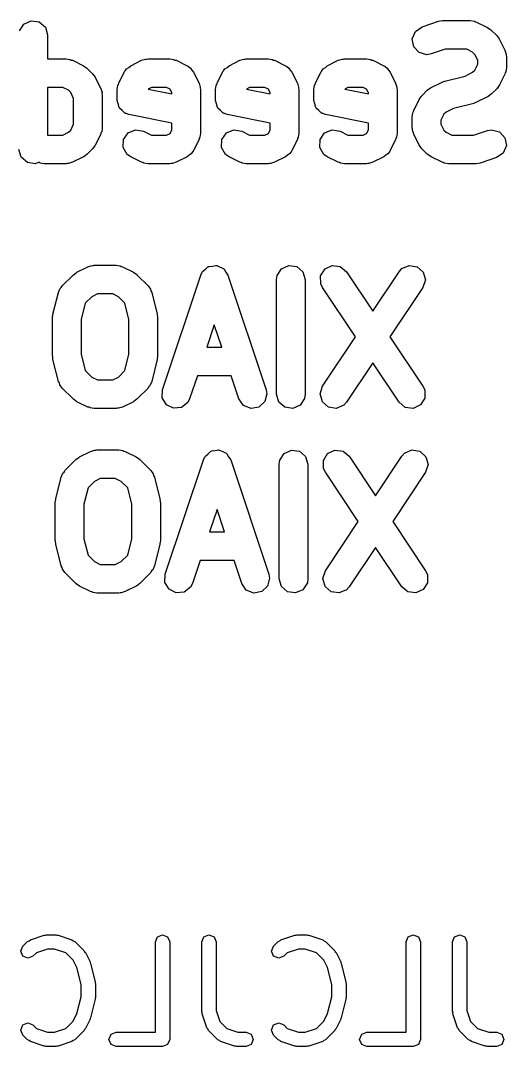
# Model space of a CAD drawing. Extents: x 111.8 to 137.4, y -130 to -95.3.
# Drawn here: x 124.09 to 128.32, y -115.63 to -106.68 of the extents above; entities that cross this region are included whole.
import ezdxf

# ---------------------------------------------------------------- set-up
doc = ezdxf.new("R2010")
doc.units = 0
doc.layers.add('BLACK', color=7, linetype='CONTINUOUS')

msp = doc.modelspace()

# ---------------------------------------------------------------- linework, layer by layer
at = {"layer": 'BLACK', "linetype": 'CONTINUOUS'}
for p, q in [((124.117, -106.708), (124.181, -106.679)), ((124.181, -106.679), (124.251, -106.689)), ((127.731, -106.684), (127.766, -106.677)), ((127.766, -106.677), (127.768, -106.678)), ((127.768, -106.678), (127.77, -106.677)), ((127.77, -106.677), (128.008, -106.677)), ((128.008, -106.677), (128.044, -106.683)), ((128.044, -106.683), (128.053, -106.689)), ((124.079, -106.767), (124.117, -106.708)), ((124.251, -106.689), (124.304, -106.735)), ((124.304, -106.735), (124.324, -106.802)), ((127.503, -106.837), (127.53, -106.772)), ((127.53, -106.772), (127.588, -106.731)), ((127.588, -106.731), (127.731, -106.684)), ((128.053, -106.689), (128.064, -106.691)), ((128.064, -106.691), (128.159, -106.738)), ((128.159, -106.738), (128.189, -106.759)), ((128.189, -106.759), (128.19, -106.761)), ((128.19, -106.761), (128.192, -106.762)), ((128.192, -106.762), (128.239, -106.809)), ((124.324, -106.802), (124.324, -107.011)), ((127.515, -106.906), (127.503, -106.837)), ((128.239, -106.809), (128.261, -106.838)), ((128.261, -106.838), (128.261, -106.84)), ((128.261, -106.84), (128.263, -106.842)), ((128.263, -106.842), (128.31, -106.937)), ((127.563, -106.957), (127.515, -106.906)), ((127.79, -106.927), (127.667, -106.969)), ((127.979, -106.927), (127.79, -106.927)), ((128.029, -106.953), (127.979, -106.927)), ((128.31, -106.937), (128.322, -106.971)), ((124.324, -107.011), (124.484, -107.011)), ((124.484, -107.011), (124.52, -107.016)), ((124.52, -107.016), (124.529, -107.022)), ((124.529, -107.022), (124.54, -107.024)), ((124.54, -107.024), (124.636, -107.072)), ((125.048, -107.072), (125.143, -107.024)), ((125.143, -107.024), (125.177, -107.013)), ((125.177, -107.013), (125.188, -107.014)), ((125.188, -107.014), (125.199, -107.011)), ((125.199, -107.011), (125.389, -107.011)), ((125.389, -107.011), (125.425, -107.016)), ((125.425, -107.016), (125.434, -107.022)), ((125.434, -107.022), (125.445, -107.024)), ((125.445, -107.024), (125.54, -107.072)), ((125.905, -107.072), (126, -107.024)), ((126, -107.024), (126.034, -107.013)), ((126.034, -107.013), (126.045, -107.014)), ((126.045, -107.014), (126.056, -107.011)), ((126.056, -107.011), (126.246, -107.011)), ((126.246, -107.011), (126.282, -107.016)), ((126.282, -107.016), (126.291, -107.022)), ((126.291, -107.022), (126.302, -107.024)), ((126.302, -107.024), (126.397, -107.072)), ((126.762, -107.072), (126.857, -107.024)), ((126.857, -107.024), (126.891, -107.013)), ((126.891, -107.013), (126.902, -107.014)), ((126.902, -107.014), (126.913, -107.011)), ((126.913, -107.011), (127.103, -107.011)), ((127.103, -107.011), (127.139, -107.016)), ((127.139, -107.016), (127.148, -107.022)), ((127.148, -107.022), (127.159, -107.024)), ((127.159, -107.024), (127.255, -107.072)), ((127.631, -106.975), (127.563, -106.957)), ((127.667, -106.969), (127.631, -106.975)), ((128.048, -106.972), (128.029, -106.953)), ((128.074, -107.022), (128.048, -106.972)), ((128.074, -107.059), (128.074, -107.022)), ((128.322, -106.971), (128.321, -106.982)), ((128.321, -106.982), (128.324, -106.993)), ((128.324, -106.993), (128.324, -107.088)), ((124.636, -107.072), (124.665, -107.092)), ((124.665, -107.092), (124.666, -107.094)), ((124.666, -107.094), (124.668, -107.095)), ((124.668, -107.095), (124.716, -107.143)), ((124.944, -107.223), (124.992, -107.127)), ((124.992, -107.127), (124.995, -107.122)), ((124.995, -107.122), (124.996, -107.119)), ((124.996, -107.119), (124.999, -107.116)), ((124.999, -107.116), (125.012, -107.098)), ((125.012, -107.098), (125.031, -107.087)), ((125.031, -107.087), (125.048, -107.072)), ((125.54, -107.072), (125.546, -107.075)), ((125.546, -107.075), (125.548, -107.076)), ((125.548, -107.076), (125.551, -107.079)), ((125.551, -107.079), (125.57, -107.092)), ((125.57, -107.092), (125.581, -107.111)), ((125.581, -107.111), (125.596, -107.127)), ((125.596, -107.127), (125.644, -107.223)), ((125.801, -107.223), (125.849, -107.127)), ((125.849, -107.127), (125.852, -107.122)), ((125.852, -107.122), (125.853, -107.119)), ((125.853, -107.119), (125.856, -107.116)), ((125.856, -107.116), (125.869, -107.098)), ((125.869, -107.098), (125.888, -107.087)), ((125.888, -107.087), (125.905, -107.072)), ((126.397, -107.072), (126.403, -107.075)), ((126.403, -107.075), (126.405, -107.076)), ((126.405, -107.076), (126.409, -107.079)), ((126.409, -107.079), (126.427, -107.092)), ((126.427, -107.092), (126.438, -107.111)), ((126.438, -107.111), (126.453, -107.127)), ((126.453, -107.127), (126.501, -107.223)), ((126.658, -107.223), (126.706, -107.127)), ((126.706, -107.127), (126.71, -107.122)), ((126.71, -107.119), (126.714, -107.116)), ((126.71, -107.122), (126.71, -107.119)), ((126.714, -107.116), (126.726, -107.098)), ((126.726, -107.098), (126.746, -107.087)), ((126.746, -107.087), (126.762, -107.072)), ((127.255, -107.072), (127.26, -107.075)), ((127.26, -107.075), (127.263, -107.076)), ((127.263, -107.076), (127.266, -107.079)), ((127.266, -107.079), (127.284, -107.092)), ((127.284, -107.092), (127.295, -107.111)), ((127.295, -107.111), (127.31, -107.127)), ((127.31, -107.127), (127.358, -107.223)), ((127.965, -107.161), (128.029, -107.128)), ((128.029, -107.128), (128.048, -107.109)), ((128.048, -107.109), (128.074, -107.059)), ((128.319, -107.124), (128.312, -107.133)), ((128.324, -107.088), (128.319, -107.124)), ((124.716, -107.143), (124.737, -107.171)), ((124.737, -107.171), (124.738, -107.173)), ((124.738, -107.173), (124.739, -107.175)), ((124.739, -107.175), (124.787, -107.27)), ((127.667, -107.262), (127.762, -107.214)), ((127.762, -107.214), (127.783, -107.207)), ((127.783, -107.207), (127.787, -107.205)), ((127.787, -107.205), (127.965, -107.161)), ((128.31, -107.144), (128.263, -107.239)), ((128.312, -107.133), (128.31, -107.144)), ((124.324, -107.261), (124.324, -107.677)), ((124.455, -107.261), (124.324, -107.261)), ((124.506, -107.286), (124.455, -107.261)), ((124.525, -107.305), (124.506, -107.286)), ((124.55, -107.356), (124.525, -107.305)), ((124.787, -107.27), (124.798, -107.304)), ((124.798, -107.304), (124.797, -107.315)), ((124.931, -107.279), (124.936, -107.243)), ((124.931, -107.374), (124.931, -107.279)), ((124.936, -107.243), (124.942, -107.234)), ((124.942, -107.234), (124.944, -107.223)), ((125.228, -107.261), (125.199, -107.275)), ((125.199, -107.275), (125.407, -107.317)), ((125.36, -107.261), (125.228, -107.261)), ((125.391, -107.277), (125.36, -107.261)), ((125.407, -107.308), (125.391, -107.277)), ((125.407, -107.317), (125.407, -107.308)), ((125.644, -107.223), (125.655, -107.257)), ((125.655, -107.257), (125.654, -107.268)), ((125.654, -107.268), (125.657, -107.279)), ((125.657, -107.279), (125.657, -107.66)), ((125.788, -107.279), (125.793, -107.243)), ((125.788, -107.374), (125.788, -107.279)), ((125.793, -107.243), (125.799, -107.234)), ((125.799, -107.234), (125.801, -107.223)), ((126.085, -107.261), (126.057, -107.275)), ((126.057, -107.275), (126.264, -107.317)), ((126.217, -107.261), (126.085, -107.261)), ((126.248, -107.277), (126.217, -107.261)), ((126.264, -107.308), (126.248, -107.277)), ((126.264, -107.317), (126.264, -107.308)), ((126.501, -107.223), (126.512, -107.257)), ((126.512, -107.257), (126.511, -107.268)), ((126.511, -107.268), (126.514, -107.279)), ((126.514, -107.279), (126.514, -107.66)), ((126.645, -107.279), (126.65, -107.243)), ((126.645, -107.374), (126.645, -107.279)), ((126.65, -107.243), (126.656, -107.234)), ((126.656, -107.234), (126.658, -107.223)), ((126.942, -107.261), (126.914, -107.275)), ((126.914, -107.275), (127.121, -107.317)), ((127.074, -107.261), (126.942, -107.261)), ((127.105, -107.277), (127.074, -107.261)), ((127.121, -107.308), (127.105, -107.277)), ((127.121, -107.317), (127.121, -107.308)), ((127.358, -107.223), (127.369, -107.257)), ((127.369, -107.257), (127.368, -107.268)), ((127.368, -107.268), (127.371, -107.279)), ((127.371, -107.279), (127.371, -107.66)), ((127.586, -107.333), (127.634, -107.285)), ((127.634, -107.285), (127.663, -107.264)), ((127.663, -107.264), (127.665, -107.263)), ((127.665, -107.263), (127.667, -107.262)), ((128.239, -107.272), (128.192, -107.319)), ((128.24, -107.27), (128.239, -107.272)), ((128.242, -107.269), (128.24, -107.27)), ((128.263, -107.239), (128.242, -107.269)), ((124.55, -107.582), (124.55, -107.356)), ((124.797, -107.315), (124.8, -107.326)), ((124.8, -107.326), (124.8, -107.612)), ((124.94, -107.404), (124.931, -107.374)), ((125.797, -107.404), (125.788, -107.374)), ((126.654, -107.404), (126.645, -107.374)), ((127.515, -107.461), (127.563, -107.366)), ((127.563, -107.366), (127.584, -107.336)), ((127.584, -107.336), (127.585, -107.335)), ((127.585, -107.335), (127.586, -107.333)), ((128.042, -107.398), (128.039, -107.4)), ((128.064, -107.39), (128.042, -107.398)), ((128.159, -107.343), (128.064, -107.39)), ((128.161, -107.341), (128.159, -107.343)), ((128.163, -107.341), (128.161, -107.341)), ((128.192, -107.319), (128.163, -107.341)), ((124.947, -107.435), (124.94, -107.404)), ((124.95, -107.438), (124.947, -107.435)), ((124.951, -107.441), (124.95, -107.438)), ((124.975, -107.462), (124.951, -107.441)), ((124.997, -107.484), (124.975, -107.462)), ((125.002, -107.486), (124.997, -107.484)), ((125.004, -107.487), (125.002, -107.486)), ((125.008, -107.488), (125.004, -107.487)), ((125.031, -107.496), (125.008, -107.488)), ((125.804, -107.435), (125.797, -107.404)), ((125.807, -107.438), (125.804, -107.435)), ((125.808, -107.441), (125.807, -107.438)), ((125.832, -107.462), (125.808, -107.441)), ((125.855, -107.484), (125.832, -107.462)), ((125.859, -107.486), (125.855, -107.484)), ((125.861, -107.487), (125.859, -107.486)), ((125.865, -107.488), (125.861, -107.487)), ((125.888, -107.496), (125.865, -107.488)), ((126.661, -107.435), (126.654, -107.404)), ((126.664, -107.438), (126.661, -107.435)), ((126.665, -107.441), (126.664, -107.438)), ((126.689, -107.462), (126.665, -107.441)), ((126.712, -107.484), (126.689, -107.462)), ((126.716, -107.486), (126.712, -107.484)), ((126.718, -107.487), (126.716, -107.486)), ((126.722, -107.488), (126.718, -107.487)), ((126.746, -107.496), (126.722, -107.488)), ((127.502, -107.517), (127.507, -107.481)), ((127.507, -107.481), (127.513, -107.472)), ((127.513, -107.472), (127.515, -107.461)), ((127.797, -107.477), (127.778, -107.495)), ((127.861, -107.444), (127.797, -107.477)), ((128.039, -107.4), (127.861, -107.444)), ((125.407, -107.572), (125.031, -107.496)), ((125.407, -107.63), (125.407, -107.572)), ((126.264, -107.572), (125.888, -107.496)), ((126.264, -107.63), (126.264, -107.572)), ((127.121, -107.572), (126.746, -107.496)), ((127.121, -107.63), (127.121, -107.572)), ((127.502, -107.612), (127.502, -107.517)), ((127.778, -107.495), (127.752, -107.546)), ((127.752, -107.546), (127.752, -107.582)), ((124.455, -107.677), (124.506, -107.652)), ((124.506, -107.652), (124.525, -107.633)), ((124.525, -107.633), (124.55, -107.582)), ((124.787, -107.668), (124.739, -107.763)), ((124.789, -107.657), (124.787, -107.668)), ((124.795, -107.647), (124.789, -107.657)), ((124.8, -107.612), (124.795, -107.647)), ((124.985, -107.715), (125.025, -107.657)), ((125.025, -107.657), (125.09, -107.63)), ((125.09, -107.63), (125.159, -107.643)), ((125.159, -107.643), (125.228, -107.677)), ((125.36, -107.677), (125.391, -107.662)), ((125.391, -107.662), (125.407, -107.63)), ((125.657, -107.66), (125.652, -107.695)), ((125.842, -107.715), (125.882, -107.657)), ((125.882, -107.657), (125.947, -107.63)), ((125.947, -107.63), (126.016, -107.643)), ((126.016, -107.643), (126.085, -107.677)), ((126.217, -107.677), (126.248, -107.662)), ((126.248, -107.662), (126.264, -107.63)), ((126.514, -107.66), (126.509, -107.695)), ((126.699, -107.715), (126.739, -107.657)), ((126.739, -107.657), (126.804, -107.63)), ((126.804, -107.63), (126.874, -107.643)), ((126.874, -107.643), (126.942, -107.677)), ((127.074, -107.677), (127.105, -107.662)), ((127.105, -107.662), (127.121, -107.63)), ((127.371, -107.66), (127.366, -107.695)), ((127.505, -107.623), (127.502, -107.612)), ((127.504, -107.634), (127.505, -107.623)), ((127.515, -107.668), (127.504, -107.634)), ((127.563, -107.763), (127.515, -107.668)), ((127.752, -107.582), (127.778, -107.633)), ((127.778, -107.633), (127.797, -107.652)), ((127.797, -107.652), (127.847, -107.677)), ((128.036, -107.677), (128.159, -107.636)), ((128.159, -107.636), (128.194, -107.63)), ((128.194, -107.63), (128.263, -107.647)), ((128.263, -107.647), (128.31, -107.699)), ((124.324, -107.677), (124.455, -107.677)), ((124.982, -107.785), (124.985, -107.715)), ((125.228, -107.677), (125.36, -107.677)), ((125.644, -107.715), (125.596, -107.811)), ((125.646, -107.704), (125.644, -107.715)), ((125.652, -107.695), (125.646, -107.704)), ((125.839, -107.785), (125.842, -107.715)), ((126.085, -107.677), (126.217, -107.677)), ((126.501, -107.715), (126.453, -107.811)), ((126.503, -107.704), (126.501, -107.715)), ((126.509, -107.695), (126.503, -107.704)), ((126.697, -107.785), (126.699, -107.715)), ((126.942, -107.677), (127.074, -107.677)), ((127.358, -107.715), (127.31, -107.811)), ((127.36, -107.704), (127.358, -107.715)), ((127.366, -107.695), (127.36, -107.704)), ((127.847, -107.677), (128.036, -107.677)), ((128.31, -107.699), (128.323, -107.768)), ((124.093, -107.87), (124.074, -107.802)), ((124.668, -107.843), (124.639, -107.865)), ((124.716, -107.796), (124.668, -107.843)), ((124.717, -107.794), (124.716, -107.796)), ((124.719, -107.792), (124.717, -107.794)), ((124.739, -107.763), (124.719, -107.792)), ((125.018, -107.846), (124.982, -107.785)), ((125.048, -107.867), (125.018, -107.846)), ((125.576, -107.84), (125.557, -107.851)), ((125.588, -107.822), (125.576, -107.84)), ((125.592, -107.819), (125.588, -107.822)), ((125.593, -107.816), (125.592, -107.819)), ((125.596, -107.811), (125.593, -107.816)), ((125.875, -107.846), (125.839, -107.785)), ((125.905, -107.867), (125.875, -107.846)), ((126.433, -107.84), (126.414, -107.851)), ((126.446, -107.822), (126.433, -107.84)), ((126.449, -107.819), (126.446, -107.822)), ((126.45, -107.816), (126.449, -107.819)), ((126.453, -107.811), (126.45, -107.816)), ((126.732, -107.846), (126.697, -107.785)), ((126.762, -107.867), (126.732, -107.846)), ((127.29, -107.84), (127.271, -107.851)), ((127.303, -107.822), (127.29, -107.84)), ((127.306, -107.819), (127.303, -107.822)), ((127.307, -107.816), (127.306, -107.819)), ((127.31, -107.811), (127.307, -107.816)), ((127.565, -107.765), (127.563, -107.763)), ((127.565, -107.767), (127.565, -107.765)), ((127.586, -107.796), (127.565, -107.767)), ((127.634, -107.843), (127.586, -107.796)), ((127.636, -107.844), (127.634, -107.843)), ((127.637, -107.846), (127.636, -107.844)), ((127.667, -107.867), (127.637, -107.846)), ((128.296, -107.833), (128.238, -107.873)), ((128.323, -107.768), (128.296, -107.833)), ((124.147, -107.916), (124.093, -107.87)), ((124.216, -107.926), (124.147, -107.916)), ((124.241, -107.915), (124.216, -107.926)), ((124.249, -107.916), (124.241, -107.915)), ((124.258, -107.922), (124.249, -107.916)), ((124.294, -107.927), (124.258, -107.922)), ((124.484, -107.927), (124.294, -107.927)), ((124.495, -107.924), (124.484, -107.927)), ((124.506, -107.925), (124.495, -107.924)), ((124.54, -107.914), (124.506, -107.925)), ((124.636, -107.867), (124.54, -107.914)), ((124.637, -107.865), (124.636, -107.867)), ((124.639, -107.865), (124.637, -107.865)), ((125.143, -107.914), (125.048, -107.867)), ((125.154, -107.916), (125.143, -107.914)), ((125.163, -107.922), (125.154, -107.916)), ((125.199, -107.927), (125.163, -107.922)), ((125.389, -107.927), (125.199, -107.927)), ((125.4, -107.924), (125.389, -107.927)), ((125.411, -107.925), (125.4, -107.924)), ((125.445, -107.914), (125.411, -107.925)), ((125.54, -107.867), (125.445, -107.914)), ((125.557, -107.851), (125.54, -107.867)), ((126, -107.914), (125.905, -107.867)), ((126.011, -107.916), (126, -107.914)), ((126.02, -107.922), (126.011, -107.916)), ((126.056, -107.927), (126.02, -107.922)), ((126.246, -107.927), (126.056, -107.927)), ((126.257, -107.924), (126.246, -107.927)), ((126.268, -107.925), (126.257, -107.924)), ((126.302, -107.914), (126.268, -107.925)), ((126.397, -107.867), (126.302, -107.914)), ((126.414, -107.851), (126.397, -107.867)), ((126.857, -107.914), (126.762, -107.867)), ((126.868, -107.916), (126.857, -107.914)), ((126.877, -107.922), (126.868, -107.916)), ((126.913, -107.927), (126.877, -107.922)), ((127.103, -107.927), (126.913, -107.927)), ((127.114, -107.924), (127.103, -107.927)), ((127.125, -107.925), (127.114, -107.924)), ((127.159, -107.914), (127.125, -107.925)), ((127.255, -107.867), (127.159, -107.914)), ((127.271, -107.851), (127.255, -107.867)), ((127.762, -107.914), (127.667, -107.867)), ((127.773, -107.916), (127.762, -107.914)), ((127.782, -107.922), (127.773, -107.916)), ((127.818, -107.927), (127.782, -107.922)), ((128.056, -107.927), (127.818, -107.927)), ((128.058, -107.927), (128.056, -107.927)), ((128.06, -107.927), (128.058, -107.927)), ((128.095, -107.921), (128.06, -107.927)), ((128.238, -107.873), (128.095, -107.921)), ((124.578, -108.873), (124.674, -108.826)), ((124.674, -108.826), (124.708, -108.814)), ((124.708, -108.814), (124.719, -108.816)), ((124.719, -108.816), (124.73, -108.812)), ((124.73, -108.812), (124.92, -108.812)), ((124.92, -108.812), (124.956, -108.818)), ((124.956, -108.818), (124.965, -108.824)), ((124.965, -108.824), (124.976, -108.826)), ((124.976, -108.826), (125.071, -108.873)), ((125.699, -108.847), (125.721, -108.826)), ((125.721, -108.826), (125.726, -108.825)), ((125.726, -108.825), (125.73, -108.822)), ((125.73, -108.822), (125.76, -108.819)), ((125.76, -108.819), (125.791, -108.813)), ((125.791, -108.813), (125.795, -108.815)), ((125.795, -108.815), (125.8, -108.814)), ((125.8, -108.814), (125.827, -108.828)), ((125.827, -108.828), (125.856, -108.84)), ((126.362, -108.843), (126.426, -108.814)), ((126.426, -108.814), (126.496, -108.824)), ((126.496, -108.824), (126.549, -108.87)), ((126.742, -108.844), (126.805, -108.814)), ((126.805, -108.814), (126.875, -108.823)), ((126.875, -108.823), (126.929, -108.868)), ((127.411, -108.841), (127.476, -108.813)), ((127.476, -108.813), (127.546, -108.825)), ((127.546, -108.825), (127.598, -108.872)), ((124.451, -108.992), (124.546, -108.897)), ((124.546, -108.897), (124.575, -108.875)), ((124.575, -108.875), (124.577, -108.875)), ((124.577, -108.875), (124.578, -108.873)), ((125.071, -108.873), (125.101, -108.894)), ((125.101, -108.894), (125.102, -108.896)), ((125.102, -108.896), (125.104, -108.897)), ((125.104, -108.897), (125.199, -108.992)), ((125.325, -109.898), (125.659, -108.898)), ((125.659, -108.898), (125.669, -108.878)), ((125.669, -108.878), (125.67, -108.873)), ((125.67, -108.873), (125.672, -108.872)), ((125.672, -108.872), (125.675, -108.866)), ((125.675, -108.866), (125.699, -108.847)), ((125.856, -108.84), (125.858, -108.844)), ((125.858, -108.844), (125.863, -108.846)), ((125.863, -108.846), (125.878, -108.873)), ((125.878, -108.873), (125.896, -108.898)), ((125.896, -108.898), (126.229, -109.898)), ((126.319, -108.937), (126.324, -108.902)), ((126.324, -108.902), (126.362, -108.843)), ((126.549, -108.87), (126.569, -108.937)), ((126.704, -108.904), (126.742, -108.844)), ((126.705, -108.974), (126.704, -108.904)), ((126.929, -108.868), (127.158, -109.212)), ((127.158, -109.212), (127.388, -108.868)), ((127.388, -108.868), (127.411, -108.841)), ((127.598, -108.872), (127.617, -108.94)), ((124.431, -109.017), (124.443, -109.006)), ((124.443, -109.006), (124.451, -108.992)), ((125.199, -108.992), (125.22, -109.021)), ((126.319, -109.937), (126.319, -108.937)), ((126.569, -108.937), (126.569, -109.937)), ((126.721, -109.007), (126.705, -108.974)), ((127.008, -109.437), (126.721, -109.007)), ((127.596, -109.007), (127.308, -109.437)), ((127.617, -108.94), (127.596, -109.007)), ((124.37, -109.24), (124.418, -109.05)), ((124.418, -109.05), (124.431, -109.017)), ((124.708, -109.088), (124.652, -109.144)), ((124.759, -109.062), (124.708, -109.088)), ((124.891, -109.062), (124.759, -109.062)), ((124.941, -109.088), (124.891, -109.062)), ((124.998, -109.144), (124.941, -109.088)), ((125.22, -109.021), (125.224, -109.036)), ((125.224, -109.036), (125.232, -109.05)), ((125.232, -109.05), (125.279, -109.24)), ((124.652, -109.144), (124.617, -109.286)), ((125.033, -109.286), (124.998, -109.144)), ((124.367, -109.271), (124.37, -109.244)), ((124.367, -109.604), (124.367, -109.271)), ((124.37, -109.244), (124.37, -109.24)), ((125.279, -109.24), (125.282, -109.267)), ((125.282, -109.267), (125.283, -109.271)), ((125.283, -109.271), (125.283, -109.604)), ((124.617, -109.286), (124.617, -109.589)), ((125.033, -109.589), (125.033, -109.286)), ((125.777, -109.333), (125.713, -109.527)), ((125.842, -109.527), (125.777, -109.333)), ((126.721, -109.868), (127.008, -109.437)), ((127.308, -109.437), (127.596, -109.868)), ((125.713, -109.527), (125.842, -109.527)), ((124.368, -109.607), (124.367, -109.604)), ((124.37, -109.634), (124.368, -109.607)), ((124.418, -109.825), (124.37, -109.634)), ((124.617, -109.589), (124.652, -109.731)), ((124.998, -109.731), (125.033, -109.589)), ((125.279, -109.634), (125.232, -109.825)), ((125.283, -109.604), (125.279, -109.631)), ((125.279, -109.631), (125.279, -109.634)), ((127.158, -109.663), (126.929, -110.007)), ((127.388, -110.007), (127.158, -109.663)), ((124.652, -109.731), (124.708, -109.787)), ((124.708, -109.787), (124.759, -109.812)), ((124.759, -109.812), (124.891, -109.812)), ((124.891, -109.812), (124.941, -109.787)), ((124.941, -109.787), (124.998, -109.731)), ((125.629, -109.777), (125.562, -109.977)), ((125.925, -109.777), (125.629, -109.777)), ((125.992, -109.977), (125.925, -109.777)), ((124.426, -109.839), (124.418, -109.825)), ((124.429, -109.854), (124.426, -109.839)), ((124.451, -109.883), (124.429, -109.854)), ((124.546, -109.978), (124.451, -109.883)), ((125.199, -109.883), (125.104, -109.978)), ((125.207, -109.869), (125.199, -109.883)), ((125.218, -109.858), (125.207, -109.869)), ((125.232, -109.825), (125.218, -109.858)), ((125.323, -109.968), (125.325, -109.898)), ((126.229, -109.898), (126.235, -109.933)), ((126.7, -109.935), (126.721, -109.868)), ((127.596, -109.868), (127.611, -109.9)), ((127.611, -109.9), (127.612, -109.971)), ((124.548, -109.979), (124.546, -109.978)), ((124.549, -109.981), (124.548, -109.979)), ((124.578, -110.002), (124.549, -109.981)), ((125.104, -109.978), (125.075, -110)), ((125.359, -110.029), (125.323, -109.968)), ((125.562, -109.977), (125.546, -110.009)), ((126.032, -110.035), (125.992, -109.977)), ((126.235, -109.933), (126.218, -110.001)), ((126.339, -110.005), (126.319, -109.937)), ((126.564, -109.973), (126.526, -110.032)), ((126.569, -109.937), (126.564, -109.973)), ((126.719, -110.003), (126.7, -109.935)), ((127.612, -109.971), (127.575, -110.031)), ((124.674, -110.049), (124.578, -110.002)), ((124.685, -110.051), (124.674, -110.049)), ((124.694, -110.057), (124.685, -110.051)), ((124.73, -110.062), (124.694, -110.057)), ((124.92, -110.062), (124.73, -110.062)), ((124.931, -110.059), (124.92, -110.062)), ((124.942, -110.06), (124.931, -110.059)), ((124.976, -110.049), (124.942, -110.06)), ((125.071, -110.002), (124.976, -110.049)), ((125.073, -110), (125.071, -110.002)), ((125.075, -110), (125.073, -110)), ((125.421, -110.06), (125.359, -110.029)), ((125.491, -110.053), (125.421, -110.06)), ((125.546, -110.009), (125.491, -110.053)), ((126.097, -110.062), (126.032, -110.035)), ((126.166, -110.049), (126.097, -110.062)), ((126.218, -110.001), (126.166, -110.049)), ((126.392, -110.051), (126.339, -110.005)), ((126.462, -110.061), (126.392, -110.051)), ((126.526, -110.032), (126.462, -110.061)), ((126.771, -110.05), (126.719, -110.003)), ((126.84, -110.061), (126.771, -110.05)), ((126.905, -110.033), (126.84, -110.061)), ((126.929, -110.007), (126.905, -110.033)), ((127.441, -110.052), (127.388, -110.007)), ((127.511, -110.061), (127.441, -110.052)), ((127.575, -110.031), (127.511, -110.061)), ((124.602, -110.483), (124.698, -110.436)), ((124.698, -110.436), (124.732, -110.424)), ((124.732, -110.424), (124.743, -110.426)), ((124.743, -110.426), (124.753, -110.422)), ((124.753, -110.422), (124.944, -110.422)), ((124.944, -110.422), (124.979, -110.428)), ((124.979, -110.428), (124.989, -110.434)), ((124.989, -110.434), (125, -110.436)), ((125, -110.436), (125.095, -110.483)), ((125.723, -110.457), (125.745, -110.436)), ((125.745, -110.436), (125.75, -110.435)), ((125.75, -110.435), (125.753, -110.432)), ((125.753, -110.432), (125.784, -110.429)), ((125.784, -110.429), (125.814, -110.423)), ((125.814, -110.423), (125.819, -110.425)), ((125.819, -110.425), (125.823, -110.424)), ((125.823, -110.424), (125.851, -110.438)), ((125.851, -110.438), (125.879, -110.45)), ((126.386, -110.453), (126.45, -110.424)), ((126.45, -110.424), (126.52, -110.434)), ((126.52, -110.434), (126.573, -110.48)), ((126.765, -110.454), (126.829, -110.424)), ((126.829, -110.424), (126.899, -110.433)), ((126.899, -110.433), (126.953, -110.478)), ((127.435, -110.451), (127.5, -110.423)), ((127.5, -110.423), (127.569, -110.435)), ((127.569, -110.435), (127.622, -110.482)), ((124.475, -110.602), (124.57, -110.507)), ((124.57, -110.507), (124.599, -110.485)), ((124.599, -110.485), (124.601, -110.485)), ((124.601, -110.485), (124.602, -110.483)), ((125.095, -110.483), (125.124, -110.504)), ((125.124, -110.504), (125.126, -110.506)), ((125.126, -110.506), (125.128, -110.507)), ((125.128, -110.507), (125.223, -110.602)), ((125.349, -111.508), (125.682, -110.508)), ((125.682, -110.508), (125.692, -110.488)), ((125.692, -110.488), (125.694, -110.483)), ((125.694, -110.483), (125.696, -110.482)), ((125.696, -110.482), (125.699, -110.476)), ((125.699, -110.476), (125.723, -110.457)), ((125.879, -110.45), (125.882, -110.454)), ((125.882, -110.454), (125.886, -110.456)), ((125.886, -110.456), (125.902, -110.483)), ((125.902, -110.483), (125.92, -110.508)), ((125.92, -110.508), (126.253, -111.508)), ((126.343, -110.547), (126.348, -110.512)), ((126.348, -110.512), (126.386, -110.453)), ((126.573, -110.48), (126.593, -110.547)), ((126.728, -110.514), (126.765, -110.454)), ((126.729, -110.584), (126.728, -110.514)), ((126.953, -110.478), (127.182, -110.822)), ((127.182, -110.822), (127.411, -110.478)), ((127.411, -110.478), (127.435, -110.451)), ((127.622, -110.482), (127.64, -110.55)), ((124.455, -110.627), (124.467, -110.616)), ((124.467, -110.616), (124.475, -110.602)), ((125.223, -110.602), (125.244, -110.631)), ((126.343, -111.547), (126.343, -110.547)), ((126.593, -110.547), (126.593, -111.547)), ((126.745, -110.617), (126.729, -110.584)), ((127.032, -111.047), (126.745, -110.617)), ((127.619, -110.617), (127.332, -111.047)), ((127.64, -110.55), (127.619, -110.617)), ((124.394, -110.85), (124.442, -110.66)), ((124.442, -110.66), (124.455, -110.627)), ((124.732, -110.698), (124.676, -110.754)), ((124.783, -110.672), (124.732, -110.698)), ((124.914, -110.672), (124.783, -110.672)), ((124.965, -110.698), (124.914, -110.672)), ((125.022, -110.754), (124.965, -110.698)), ((125.244, -110.631), (125.248, -110.646)), ((125.248, -110.646), (125.256, -110.66)), ((125.256, -110.66), (125.303, -110.85)), ((124.676, -110.754), (124.64, -110.896)), ((125.057, -110.896), (125.022, -110.754)), ((124.39, -110.881), (124.394, -110.854)), ((124.39, -111.214), (124.39, -110.881)), ((124.394, -110.854), (124.394, -110.85)), ((125.303, -110.85), (125.306, -110.877)), ((125.306, -110.877), (125.307, -110.881)), ((125.307, -110.881), (125.307, -111.214)), ((124.64, -110.896), (124.64, -111.199)), ((125.057, -111.199), (125.057, -110.896)), ((125.801, -110.943), (125.736, -111.137)), ((125.866, -111.137), (125.801, -110.943)), ((126.745, -111.478), (127.032, -111.047)), ((127.332, -111.047), (127.619, -111.478)), ((125.736, -111.137), (125.866, -111.137)), ((124.391, -111.217), (124.39, -111.214)), ((124.394, -111.244), (124.391, -111.217)), ((124.442, -111.435), (124.394, -111.244)), ((124.64, -111.199), (124.676, -111.341)), ((125.022, -111.341), (125.057, -111.199)), ((125.303, -111.244), (125.256, -111.435)), ((125.307, -111.214), (125.303, -111.241)), ((125.303, -111.241), (125.303, -111.244)), ((127.182, -111.273), (126.953, -111.617)), ((127.411, -111.617), (127.182, -111.273)), ((124.676, -111.341), (124.732, -111.397)), ((124.732, -111.397), (124.783, -111.422)), ((124.783, -111.422), (124.914, -111.422)), ((124.914, -111.422), (124.965, -111.397)), ((124.965, -111.397), (125.022, -111.341)), ((125.653, -111.387), (125.586, -111.587)), ((125.949, -111.387), (125.653, -111.387)), ((126.016, -111.587), (125.949, -111.387)), ((124.45, -111.449), (124.442, -111.435)), ((124.453, -111.464), (124.45, -111.449)), ((124.475, -111.493), (124.453, -111.464)), ((124.57, -111.588), (124.475, -111.493)), ((125.223, -111.493), (125.128, -111.588)), ((125.23, -111.479), (125.223, -111.493)), ((125.242, -111.468), (125.23, -111.479)), ((125.256, -111.435), (125.242, -111.468)), ((125.347, -111.578), (125.349, -111.508)), ((126.253, -111.508), (126.259, -111.543)), ((126.724, -111.545), (126.745, -111.478)), ((127.619, -111.478), (127.635, -111.51)), ((127.635, -111.51), (127.636, -111.581)), ((124.572, -111.589), (124.57, -111.588)), ((124.573, -111.591), (124.572, -111.589)), ((124.602, -111.612), (124.573, -111.591)), ((125.128, -111.588), (125.099, -111.61)), ((125.382, -111.639), (125.347, -111.578)), ((125.586, -111.587), (125.57, -111.619)), ((126.056, -111.645), (126.016, -111.587)), ((126.259, -111.543), (126.242, -111.611)), ((126.363, -111.615), (126.343, -111.547)), ((126.588, -111.583), (126.549, -111.642)), ((126.593, -111.547), (126.588, -111.583)), ((126.742, -111.613), (126.724, -111.545)), ((127.636, -111.581), (127.599, -111.641)), ((124.698, -111.659), (124.602, -111.612)), ((124.709, -111.661), (124.698, -111.659)), ((124.718, -111.667), (124.709, -111.661)), ((124.753, -111.672), (124.718, -111.667)), ((124.944, -111.672), (124.753, -111.672)), ((124.955, -111.669), (124.944, -111.672)), ((124.966, -111.67), (124.955, -111.669)), ((125, -111.659), (124.966, -111.67)), ((125.095, -111.612), (125, -111.659)), ((125.097, -111.61), (125.095, -111.612)), ((125.099, -111.61), (125.097, -111.61)), ((125.445, -111.67), (125.382, -111.639)), ((125.515, -111.663), (125.445, -111.67)), ((125.57, -111.619), (125.515, -111.663)), ((126.121, -111.672), (126.056, -111.645)), ((126.19, -111.659), (126.121, -111.672)), ((126.242, -111.611), (126.19, -111.659)), ((126.416, -111.661), (126.363, -111.615)), ((126.485, -111.671), (126.416, -111.661)), ((126.549, -111.642), (126.485, -111.671)), ((126.795, -111.66), (126.742, -111.613)), ((126.864, -111.671), (126.795, -111.66)), ((126.929, -111.643), (126.864, -111.671)), ((126.953, -111.617), (126.929, -111.643)), ((127.465, -111.662), (127.411, -111.617)), ((127.535, -111.671), (127.465, -111.662)), ((127.599, -111.641), (127.535, -111.671)), ((124.108, -114.751), (124.148, -114.711)), ((124.148, -114.711), (124.162, -114.705)), ((124.162, -114.705), (124.173, -114.696)), ((124.173, -114.696), (124.294, -114.655)), ((124.294, -114.655), (124.304, -114.656)), ((124.304, -114.656), (124.314, -114.652)), ((124.314, -114.652), (124.395, -114.652)), ((124.395, -114.652), (124.404, -114.656)), ((124.404, -114.656), (124.415, -114.655)), ((124.415, -114.655), (124.536, -114.696)), ((124.536, -114.696), (124.547, -114.705)), ((124.547, -114.705), (124.56, -114.711)), ((124.56, -114.711), (124.641, -114.792)), ((125.263, -114.715), (125.282, -114.67)), ((125.263, -115.502), (125.263, -114.715)), ((125.282, -114.67), (125.326, -114.652)), ((125.326, -114.652), (125.37, -114.67)), ((125.37, -114.67), (125.388, -114.715)), ((125.388, -114.715), (125.388, -115.565)), ((125.668, -114.715), (125.686, -114.67)), ((125.668, -115.322), (125.668, -114.715)), ((125.686, -114.67), (125.73, -114.652)), ((125.73, -114.652), (125.775, -114.67)), ((125.775, -114.67), (125.793, -114.715)), ((125.793, -114.715), (125.793, -115.312)), ((126.293, -114.751), (126.334, -114.711)), ((126.334, -114.711), (126.347, -114.705)), ((126.347, -114.705), (126.358, -114.696)), ((126.358, -114.696), (126.48, -114.655)), ((126.48, -114.655), (126.49, -114.656)), ((126.49, -114.656), (126.5, -114.652)), ((126.5, -114.652), (126.58, -114.652)), ((126.58, -114.652), (126.59, -114.656)), ((126.59, -114.656), (126.6, -114.655)), ((126.6, -114.655), (126.722, -114.696)), ((126.722, -114.696), (126.733, -114.705)), ((126.733, -114.705), (126.746, -114.711)), ((126.746, -114.711), (126.827, -114.792)), ((127.449, -114.715), (127.467, -114.67)), ((127.449, -115.502), (127.449, -114.715)), ((127.467, -114.67), (127.511, -114.652)), ((127.511, -114.652), (127.556, -114.67)), ((127.556, -114.67), (127.574, -114.715)), ((127.574, -114.715), (127.574, -115.565)), ((127.854, -114.715), (127.872, -114.67)), ((127.854, -115.322), (127.854, -114.715)), ((127.872, -114.67), (127.916, -114.652)), ((127.916, -114.652), (127.96, -114.67)), ((127.96, -114.67), (127.979, -114.715)), ((127.979, -114.715), (127.979, -115.312)), ((124.089, -114.795), (124.108, -114.751)), ((124.108, -114.84), (124.089, -114.795)), ((124.226, -114.81), (124.196, -114.84)), ((124.324, -114.777), (124.226, -114.81)), ((124.385, -114.777), (124.324, -114.777)), ((124.482, -114.81), (124.385, -114.777)), ((124.546, -114.873), (124.482, -114.81)), ((124.641, -114.792), (124.645, -114.801)), ((124.645, -114.801), (124.653, -114.808)), ((124.653, -114.808), (124.694, -114.889)), ((126.275, -114.795), (126.293, -114.751)), ((126.293, -114.84), (126.275, -114.795)), ((126.412, -114.81), (126.382, -114.84)), ((126.51, -114.777), (126.412, -114.81)), ((126.57, -114.777), (126.51, -114.777)), ((126.668, -114.81), (126.57, -114.777)), ((126.731, -114.873), (126.668, -114.81)), ((126.827, -114.792), (126.831, -114.801)), ((126.831, -114.801), (126.839, -114.808)), ((126.839, -114.808), (126.879, -114.889)), ((124.152, -114.858), (124.108, -114.84)), ((124.196, -114.84), (124.152, -114.858)), ((124.579, -114.939), (124.546, -114.873)), ((124.694, -114.889), (124.694, -114.896)), ((124.694, -114.896), (124.698, -114.902)), ((124.698, -114.902), (124.739, -115.064)), ((126.338, -114.858), (126.293, -114.84)), ((126.382, -114.84), (126.338, -114.858)), ((126.764, -114.939), (126.731, -114.873)), ((126.879, -114.889), (126.88, -114.896)), ((126.88, -114.896), (126.884, -114.902)), ((126.884, -114.902), (126.924, -115.064)), ((124.616, -115.087), (124.579, -114.939)), ((126.801, -115.087), (126.764, -114.939)), ((124.616, -115.193), (124.616, -115.087)), ((124.739, -115.064), (124.738, -115.071)), ((124.738, -115.071), (124.741, -115.079)), ((124.741, -115.079), (124.741, -115.2)), ((126.801, -115.193), (126.801, -115.087)), ((126.924, -115.064), (126.923, -115.071)), ((126.923, -115.071), (126.926, -115.079)), ((126.926, -115.079), (126.926, -115.2)), ((124.579, -115.34), (124.616, -115.193)), ((124.739, -115.215), (124.698, -115.377)), ((124.741, -115.2), (124.738, -115.208)), ((124.738, -115.208), (124.739, -115.215)), ((126.764, -115.34), (126.801, -115.193)), ((126.924, -115.215), (126.884, -115.377)), ((126.926, -115.2), (126.923, -115.208)), ((126.923, -115.208), (126.924, -115.215)), ((124.546, -115.406), (124.579, -115.34)), ((125.672, -115.331), (125.668, -115.322)), ((125.671, -115.341), (125.672, -115.331)), ((125.712, -115.463), (125.671, -115.341)), ((125.793, -115.312), (125.826, -115.409)), ((126.731, -115.406), (126.764, -115.34)), ((127.858, -115.331), (127.854, -115.322)), ((127.857, -115.341), (127.858, -115.331)), ((127.897, -115.463), (127.857, -115.341)), ((127.979, -115.312), (128.011, -115.409)), ((124.089, -115.484), (124.108, -115.439)), ((124.108, -115.439), (124.152, -115.421)), ((124.152, -115.421), (124.196, -115.439)), ((124.196, -115.439), (124.226, -115.469)), ((124.482, -115.469), (124.546, -115.406)), ((124.694, -115.39), (124.653, -115.471)), ((124.698, -115.377), (124.694, -115.383)), ((124.694, -115.383), (124.694, -115.39)), ((125.826, -115.409), (125.886, -115.469)), ((126.275, -115.484), (126.293, -115.439)), ((126.293, -115.439), (126.338, -115.421)), ((126.338, -115.421), (126.382, -115.439)), ((126.382, -115.439), (126.412, -115.469)), ((126.668, -115.469), (126.731, -115.406)), ((126.879, -115.39), (126.839, -115.471)), ((126.88, -115.383), (126.879, -115.39)), ((126.884, -115.377), (126.88, -115.383)), ((128.011, -115.409), (128.071, -115.469)), ((124.108, -115.528), (124.089, -115.484)), ((124.148, -115.568), (124.108, -115.528)), ((124.226, -115.469), (124.324, -115.502)), ((124.324, -115.502), (124.385, -115.502)), ((124.385, -115.502), (124.482, -115.469)), ((124.641, -115.487), (124.56, -115.568)), ((124.645, -115.478), (124.641, -115.487)), ((124.653, -115.471), (124.645, -115.478)), ((124.858, -115.565), (124.877, -115.52)), ((124.877, -115.52), (124.921, -115.502)), ((124.921, -115.502), (125.263, -115.502)), ((125.721, -115.474), (125.712, -115.463)), ((125.727, -115.487), (125.721, -115.474)), ((125.808, -115.568), (125.727, -115.487)), ((125.886, -115.469), (125.983, -115.502)), ((125.983, -115.502), (126.054, -115.502)), ((126.054, -115.502), (126.098, -115.52)), ((126.098, -115.52), (126.117, -115.565)), ((126.293, -115.528), (126.275, -115.484)), ((126.334, -115.568), (126.293, -115.528)), ((126.412, -115.469), (126.51, -115.502)), ((126.51, -115.502), (126.57, -115.502)), ((126.57, -115.502), (126.668, -115.469)), ((126.827, -115.487), (126.746, -115.568)), ((126.831, -115.478), (126.827, -115.487)), ((126.839, -115.471), (126.831, -115.478)), ((127.044, -115.565), (127.062, -115.52)), ((127.062, -115.52), (127.107, -115.502)), ((127.107, -115.502), (127.449, -115.502)), ((127.907, -115.474), (127.897, -115.463)), ((127.912, -115.487), (127.907, -115.474)), ((127.993, -115.568), (127.912, -115.487)), ((128.071, -115.469), (128.169, -115.502)), ((128.169, -115.502), (128.24, -115.502)), ((128.24, -115.502), (128.284, -115.52)), ((128.284, -115.52), (128.302, -115.565)), ((124.162, -115.574), (124.148, -115.568)), ((124.173, -115.583), (124.162, -115.574)), ((124.294, -115.624), (124.173, -115.583)), ((124.304, -115.623), (124.294, -115.624)), ((124.314, -115.627), (124.304, -115.623)), ((124.395, -115.627), (124.314, -115.627)), ((124.404, -115.623), (124.395, -115.627)), ((124.415, -115.624), (124.404, -115.623)), ((124.536, -115.583), (124.415, -115.624)), ((124.547, -115.574), (124.536, -115.583)), ((124.56, -115.568), (124.547, -115.574)), ((124.877, -115.609), (124.858, -115.565)), ((124.921, -115.627), (124.877, -115.609)), ((125.326, -115.627), (124.921, -115.627)), ((125.37, -115.609), (125.326, -115.627)), ((125.388, -115.565), (125.37, -115.609)), ((125.821, -115.574), (125.808, -115.568)), ((125.832, -115.583), (125.821, -115.574)), ((125.954, -115.624), (125.832, -115.583)), ((125.964, -115.623), (125.954, -115.624)), ((125.973, -115.627), (125.964, -115.623)), ((126.054, -115.627), (125.973, -115.627)), ((126.098, -115.609), (126.054, -115.627)), ((126.117, -115.565), (126.098, -115.609)), ((126.347, -115.574), (126.334, -115.568)), ((126.358, -115.583), (126.347, -115.574)), ((126.48, -115.624), (126.358, -115.583)), ((126.49, -115.623), (126.48, -115.624)), ((126.5, -115.627), (126.49, -115.623)), ((126.58, -115.627), (126.5, -115.627)), ((126.59, -115.623), (126.58, -115.627)), ((126.6, -115.624), (126.59, -115.623)), ((126.722, -115.583), (126.6, -115.624)), ((126.733, -115.574), (126.722, -115.583)), ((126.746, -115.568), (126.733, -115.574)), ((127.062, -115.609), (127.044, -115.565)), ((127.107, -115.627), (127.062, -115.609)), ((127.511, -115.627), (127.107, -115.627)), ((127.556, -115.609), (127.511, -115.627)), ((127.574, -115.565), (127.556, -115.609)), ((128.007, -115.574), (127.993, -115.568)), ((128.018, -115.583), (128.007, -115.574)), ((128.139, -115.624), (128.018, -115.583)), ((128.15, -115.623), (128.139, -115.624)), ((128.159, -115.627), (128.15, -115.623)), ((128.24, -115.627), (128.159, -115.627)), ((128.284, -115.609), (128.24, -115.627)), ((128.302, -115.565), (128.284, -115.609))]:
    msp.add_line(p, q, dxfattribs=at)

doc.saveas('drawing.dxf')
